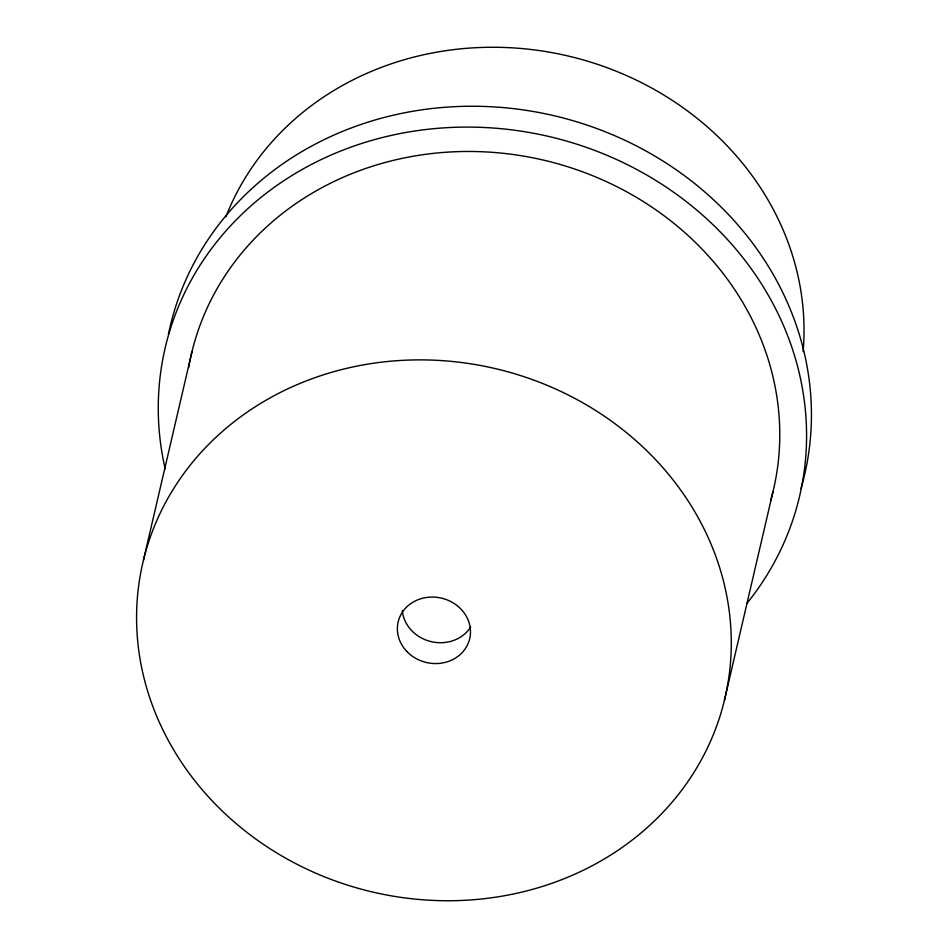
<?xml version="1.0" encoding="UTF-8"?>
<svg xmlns="http://www.w3.org/2000/svg" width="948" height="948" viewBox="0 0 948 948"><rect width="100%" height="100%" fill="white"/><g stroke="black" fill="none" stroke-linecap="round" stroke-linejoin="round"><path stroke-width="1.42" d="M143.444 560.185L191.946 351.767M724.402 700.43A298.821 268.805 13.1 0 0 343.757 369.056A298.821 268.805 13.1 0 0 233.611 821.43A298.821 268.805 13.1 0 0 724.402 700.43L772.904 492.024M168.412 334.431A325.768 293.05 13.1 0 1 557.377 116.509A325.768 293.05 13.1 0 1 800.977 488.623M470.682 627.043A36.735 33.05 13.1 0 1 430.949 641.583A36.735 33.05 13.1 0 1 402.331 610.536M225.897 216.808A298.821 268.805 13.1 0 1 567.876 55.944A298.821 268.805 13.1 0 1 803.098 351.661M188.652 367.563A298.821 268.805 13.1 0 1 542.043 159.785A298.821 268.805 13.1 0 1 770.665 500.532M165.153 468.822A325.768 293.05 13.1 0 1 548.631 136.429A325.768 293.05 13.1 0 1 746.621 603.769M406.763 651.383A36.735 33.05 13.1 0 0 468.703 642.033A36.735 33.05 13.1 0 0 426.304 597.501A36.735 33.05 13.1 0 0 406.763 651.383"/></g></svg>
